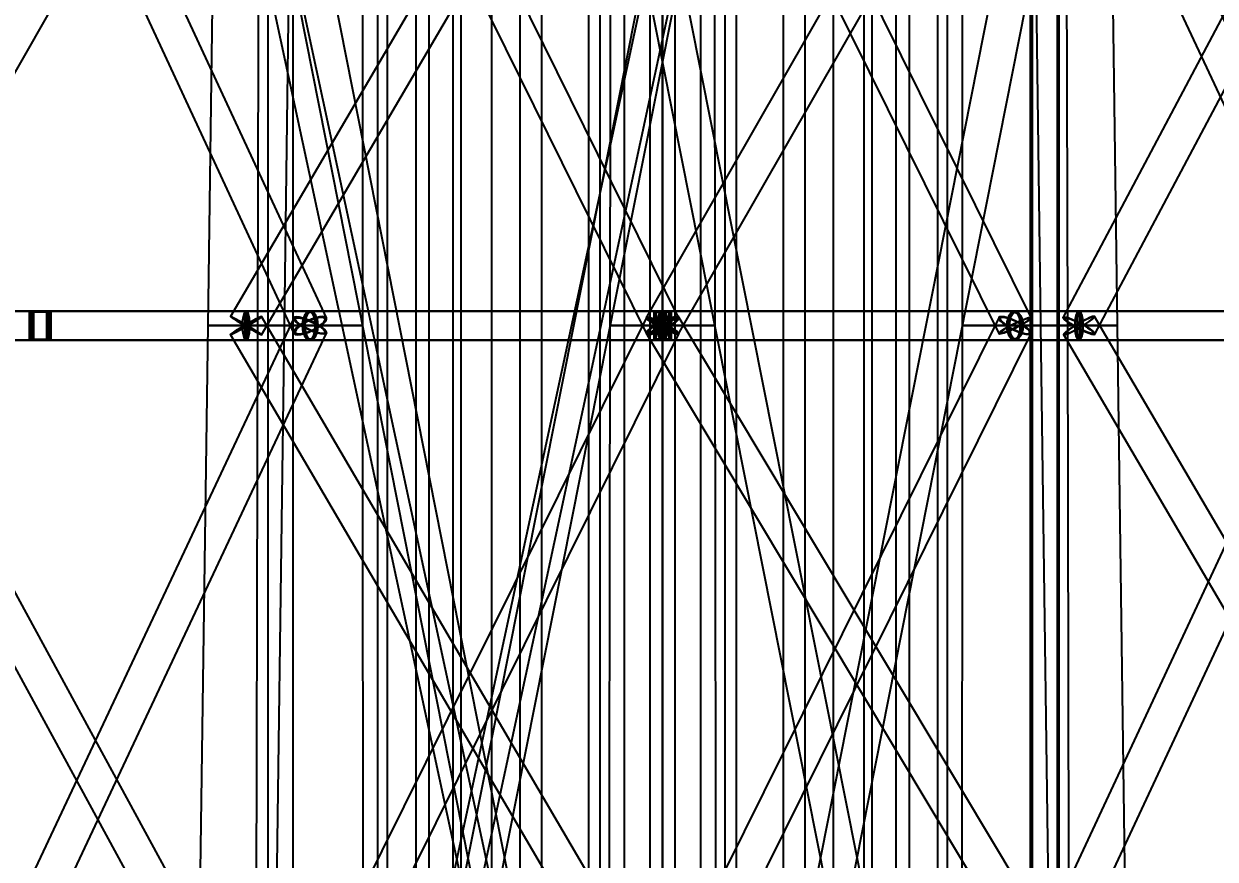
# Model space of a CAD drawing. Header units: millimetres. Extents: x -123812 to 252100, y -3000 to 639000.
# Drawn here: x -8974 to 7765, y 162499 to 174243 of the extents above; entities that cross this region are included whole.
import ezdxf

# ---------------------------------------------------------------- set-up
doc = ezdxf.new("R2010")
doc.units = ezdxf.units.MM
for name, color, linetype, lineweight in [('D-BMK-AXIS', 7, 'Continuous', 13), ('D-STR-CORE', 7, 'Continuous', 25), ('D-STR-DIM', 7, 'Continuous', 13), ('D-STR-STRC', 7, 'Continuous', 25)]:
    doc.layers.add(name, color=color, linetype=linetype, lineweight=lineweight)
doc.styles.add('OpenSansCondensed-Light', font='OpenSansCondensed-Light.ttf')
doc.styles.add('TOWER_UNICODE', font='Arial Unicode.ttf')
doc.dimstyles.new('EZDXF', dxfattribs={"dimtxt": 0.25, "dimasz": 0.175, "dimexe": 0.375, "dimexo": 0.125, "dimgap": 0.1, "dimtad": 1, "dimlfac": 100, "dimzin": 12, "dimdsep": 46, "dimtxsty": 'OpenSansCondensed-Light', "dimblk": 'ARCHTICK', "dimcen": 2.5, "dimazin": 3, "dimtfac": 0.5, "dimtmove": 2, "dimatfit": 3})

# ---------------------------------------------------------------- blocks, each defined once
blk = doc.blocks.new('_ARCHTICK')
at = {"color": 0, "linetype": 'BYBLOCK', "const_width": 0.15}
blk.add_lwpolyline([(-0.5, -0.5), (0.5, 0.5)], dxfattribs=at)

msp = doc.modelspace()

# ---------------------------------------------------------------- linework, layer by layer
at = {"layer": 'D-BMK-AXIS'}
msp.add_line((0, -3000), (0, 639000), dxfattribs=at)
at = {"layer": 'D-STR-CORE'}
for points in [[(-4000, 100000), (-4000, 375000), (-3284.1, 375000), (-3284.1, 100000)], [(-4000, 100000), (-4000, 375000), (-3284.1, 375000), (-3284.1, 100000)], [(-3863.7, 100000), (-3863.7, 375000), (-2944.5, 375000), (-2944.5, 100000)], [(-3863.7, 100000), (-3863.7, 375000), (-2944.5, 375000), (-2944.5, 100000)], [(-3464.1, 100000), (-3464.1, 375000), (-2404.2, 375000), (-2404.2, 100000)], [(-3464.1, 100000), (-3464.1, 375000), (-2404.2, 375000), (-2404.2, 100000)], [(-2828.4, 100000), (-2828.4, 375000), (-1700, 375000), (-1700, 100000)], [(-2828.4, 100000), (-2828.4, 375000), (-1700, 375000), (-1700, 100000)], [(-2000, 100000), (-2000, 375000), (-880, 375000), (-880, 100000)], [(-2000, 100000), (-2000, 375000), (-880, 375000), (-880, 100000)], [(-1035.3, 100000), (-1035.3, 375000), (0, 375000), (0, 100000)], [(-1035.3, 100000), (-1035.3, 375000), (0, 375000), (0, 100000)], [(0, 100000), (0, 375000), (1035.3, 375000), (1035.3, 100000)], [(0, 100000), (0, 375000), (1035.3, 375000), (1035.3, 100000)], [(880, 100000), (880, 375000), (2000, 375000), (2000, 100000)], [(880, 100000), (880, 375000), (2000, 375000), (2000, 100000)], [(1700, 100000), (1700, 375000), (2828.4, 375000), (2828.4, 100000)], [(1700, 100000), (1700, 375000), (2828.4, 375000), (2828.4, 100000)], [(2404.2, 100000), (2404.2, 375000), (3464.1, 375000), (3464.1, 100000)], [(2404.2, 100000), (2404.2, 375000), (3464.1, 375000), (3464.1, 100000)], [(2944.5, 100000), (2944.5, 375000), (3863.7, 375000), (3863.7, 100000)], [(2944.5, 100000), (2944.5, 375000), (3863.7, 375000), (3863.7, 100000)], [(3284.1, 100000), (3284.1, 375000), (4000, 375000), (4000, 100000)], [(3284.1, 100000), (3284.1, 375000), (4000, 375000), (4000, 100000)]]:
    msp.add_lwpolyline(points, close=True, dxfattribs=at)
at = {"layer": 'D-STR-STRC'}
for points in [[(-11205.4, 169875.7), (-5496.1, 179875.7), (-5502.7, 179888.5), (-5523.9, 179909), (-5558.3, 179935.6), (-5603.6, 179966.7), (-5656.5, 180000), (-5713.6, 180033.3), (-5771, 180064.4), (-5824.6, 180091), (-5871, 180111.5), (-5906.9, 180124.3), (-5929.8, 180128.7), (-5938.3, 180124.3), (-11647.5, 170124.3)], [(-218.6, 180128.5), (-6069.9, 170128.5), (-6066.8, 170124.1), (-6049, 170111.3), (-6017.8, 170090.9), (-5975.2, 170064.2), (-5924.1, 170033.3), (-5868.1, 170000), (-5810.9, 169966.7), (-5756.5, 169935.8), (-5708.6, 169909.1), (-5670.4, 169888.7), (-5644.5, 169875.9), (-5632.7, 169871.5), (218.6, 179871.5)], [(5498.7, 180126.8), (-218.5, 170126.8), (-219, 170122.4), (-204.5, 170109.8), (-176.1, 170089.6), (-135.7, 170063.4), (-86.1, 170032.8), (-30.6, 170000), (27, 169967.2), (82.8, 169936.6), (132.9, 169910.4), (174, 169890.2), (203.2, 169877.6), (218.5, 169873.2), (5935.7, 179873.2)], [(9858.5, 170104.1), (5168.6, 180104.1), (5158.3, 180116.1), (5132.9, 180120.2), (5094.2, 180116.1), (5044.8, 180104.1), (4988.2, 180085), (4928, 180060.1), (4868.5, 180031.1), (4813.7, 180000), (4767.4, 179968.9), (4732.6, 179939.9), (4711.8, 179915), (4706.4, 179895.9), (9396.2, 169895.9)], [(10927.1, 180119.6), (5627.3, 170119.6), (5629, 170107.3), (5645.8, 170087.6), (5676.6, 170061.9), (5719.3, 170032.1), (5771.1, 170000), (5828.3, 169967.9), (5887, 169938.1), (5943.3, 169912.4), (5993.4, 169892.7), (6033.8, 169880.4), (6061.7, 169876.1), (6075.3, 169880.4), (11375, 179880.4)], [(-9820.2, 179889.8), (-5180.3, 169889.8), (-5161.3, 169877.1), (-5128, 169872.8), (-5082.7, 169877.1), (-5028.4, 169889.8), (-4969, 169910), (-4908.3, 169936.4), (-4850.7, 169967.1), (-4799.9, 170000), (-4759.5, 170032.9), (-4732.1, 170063.6), (-4719.8, 170090), (-4723.2, 170110.2), (-9363.1, 180110.2)], [(-5166.6, 179892.8), (-229.1, 169892.8), (-220.2, 169880.5), (-196.3, 169876.3), (-159, 169880.5), (-110.9, 169892.8), (-55.2, 169912.5), (4.2, 169938.1), (63.4, 169968), (118.2, 170000), (165, 170032), (200.6, 170061.9), (222.4, 170087.5), (229.1, 170107.2), (-4708.4, 180107.2)], [(-227.8, 179887.8), (4723.9, 169887.8), (4734.3, 169883.8), (4759.5, 169887.8), (4797.8, 169899.4), (4846.6, 169917.8), (4902.6, 169941.9), (4961.9, 169969.9), (5020.5, 170000), (5074.4, 170030.1), (5120, 170058.1), (5154.1, 170082.2), (5174.4, 170100.6), (5179.6, 170112.2), (227.8, 180112.2)], [(198.7, 150042), (-5170.6, 175042), (-5177.4, 175047.1), (-5197.2, 175048.9), (-5228.8, 175047.4), (-5270, 175042.7), (-5317.9, 175035), (-5369.4, 175025), (-5420.8, 175013.3), (-5468.7, 175000.6), (-5509.9, 174988), (-5541.5, 174976.1), (-5561.3, 174965.9), (-5568.1, 174958), (-198.7, 149958)], [(-5170.6, 149958), (198.7, 174958), (192, 174965.9), (172.1, 174976.1), (140.5, 174988), (99.4, 175000.6), (51.4, 175013.3), (0, 175025), (-51.4, 175035), (-99.4, 175042.7), (-140.5, 175047.4), (-172.1, 175048.9), (-192, 175047.1), (-198.7, 175042), (-5568.1, 150042)], [(-4712.6, 149950.7), (249.2, 174950.7), (240.7, 174955.5), (215.8, 174963.5), (176.2, 174973.9), (124.6, 174986), (64.5, 174999.2), (0, 175012.4), (-64.5, 175024.7), (-124.6, 175035.4), (-176.2, 175043.6), (-215.8, 175048.9), (-240.7, 175050.8), (-249.2, 175049.3), (-5210.9, 150049.3)], [(249.3, 150048.2), (-4695.3, 175048.2), (-4703.8, 175056.4), (-4728.7, 175060.9), (-4768.4, 175061.1), (-4820, 175057.2), (-4880.1, 175049.4), (-4944.6, 175038.3), (-5009.1, 175024.5), (-5069.3, 175009), (-5120.9, 174993), (-5160.5, 174977.4), (-5185.4, 174963.4), (-5193.9, 174951.8), (-249.3, 149951.8)], [(249.2, 149951), (5193.8, 174951), (5185.3, 174957.5), (5160.4, 174966.8), (5120.8, 174978.5), (5069.2, 174991.6), (5009.1, 175005.2), (4944.6, 175018.6), (4880.1, 175030.6), (4820, 175040.6), (4768.4, 175047.8), (4728.8, 175051.7), (4703.9, 175052.2), (4695.4, 175049), (-249.2, 150049)], [(5210.9, 150049.4), (249.1, 175049.4), (240.7, 175049.6), (215.8, 175046.4), (176.2, 175040), (124.6, 175030.9), (64.5, 175019.7), (0, 175007.1), (-64.5, 174994.1), (-124.6, 174981.5), (-176.2, 174970.1), (-215.8, 174960.8), (-240.7, 174954.1), (-249.1, 174950.6), (4712.6, 149950.6)], [(5572.6, 150000), (5572.6, 175000), (5565.6, 175012.7), (5545.3, 175024.5), (5513, 175034.6), (5471, 175042.4), (5421.9, 175047.2), (5369.4, 175048.9), (5316.8, 175047.2), (5267.8, 175042.4), (5225.7, 175034.6), (5193.4, 175024.5), (5173.1, 175012.7), (5166.2, 175000), (5166.2, 150000)], [(-11649.5, 169878.5), (-6210.8, 159878.5), (-6198.3, 159874.2), (-6171.4, 159878.5), (-6132, 159891.1), (-6082.8, 159911.1), (-6027.1, 159937.1), (-5968.8, 159967.4), (-5911.7, 160000), (-5859.8, 160032.6), (-5816.6, 160062.9), (-5785.1, 160088.9), (-5767.4, 160108.9), (-5764.7, 160121.5), (-11203.4, 170121.5)], [(-11426.4, 169796.8), (-5851.3, 169796.8), (-5837.1, 169803.7), (-5823.8, 169824), (-5812.5, 169856.3), (-5803.8, 169898.4), (-5798.3, 169947.4), (-5796.4, 170000), (-5798.3, 170052.6), (-5803.8, 170101.6), (-5812.5, 170143.7), (-5823.8, 170176), (-5837.1, 170196.3), (-5851.3, 170203.2), (-11426.4, 170203.2)], [(-9420.9, 159894.6), (-4720.9, 169894.6), (-4724.6, 169913.9), (-4743.8, 169939.1), (-4777.1, 169968.5), (-4822.3, 170000), (-4876.4, 170031.5), (-4935.6, 170060.9), (-4995.9, 170086.1), (-5053.1, 170105.4), (-5103.5, 170117.6), (-5143.6, 170121.8), (-5170.5, 170117.6), (-5182.6, 170105.4), (-9882.5, 160105.4)], [(-9627.4, 169796.8), (-4951.8, 169796.8), (-4922.5, 169803.7), (-4895.3, 169824), (-4872, 169856.3), (-4854, 169898.4), (-4842.8, 169947.4), (-4838.9, 170000), (-4842.8, 170052.6), (-4854, 170101.6), (-4872, 170143.7), (-4895.3, 170176), (-4922.5, 170196.3), (-4951.8, 170203.2), (-9627.4, 170203.2)], [(217.5, 160128.9), (-5633.8, 170128.9), (-5648.6, 170124.5), (-5677.2, 170111.6), (-5717.7, 170091.1), (-5767.3, 170064.4), (-5822.6, 170033.4), (-5879.8, 170000), (-5935.1, 169966.6), (-5984.8, 169935.6), (-6025.3, 169908.9), (-6053.9, 169888.4), (-6068.8, 169875.5), (-6068.8, 169871.1), (-217.5, 159871.1)], [(-4732.5, 159886.7), (227.3, 169886.7), (224.4, 169898.4), (206.2, 169917.1), (174, 169941.4), (129.9, 169969.7), (77, 170000), (18.8, 170030.3), (-40.7, 170058.6), (-97.4, 170082.9), (-147.5, 170101.6), (-187.5, 170113.3), (-214.7, 170117.3), (-227.3, 170113.3), (-5187.2, 160113.3)], [(228.9, 159891.1), (5180.7, 169891.1), (5176.2, 169911.1), (5156.4, 169937.2), (5122.6, 169967.5), (5077.2, 170000), (5023.3, 170032.5), (4964.4, 170062.8), (4904.8, 170088.9), (4848.3, 170108.9), (4798.8, 170121.4), (4759.8, 170125.7), (4733.9, 170121.4), (4722.8, 170108.9), (-228.9, 160108.9)], [(6205.1, 160130.7), (217.3, 170130.7), (205.7, 170126.2), (180, 170113.2), (142, 170092.4), (94.4, 170065.3), (40.3, 170033.8), (-16.5, 170000), (-72.2, 169966.2), (-122.9, 169934.7), (-165.3, 169907.6), (-196.5, 169886.8), (-214.2, 169873.8), (-217.3, 169869.3), (5770.4, 159869.3)], [(5187.2, 159888), (9854.7, 169888), (9859.7, 169908.5), (9848.8, 169935.3), (9822.8, 169966.5), (9783.5, 170000), (9733.5, 170033.5), (9676.3, 170064.7), (9615.8, 170091.5), (9556.1, 170112), (9501.2, 170124.9), (9454.9, 170129.3), (9420.4, 170124.9), (9400, 170112), (4732.5, 160112)], [(9627.4, 170203.2), (4951.8, 170203.2), (4922.5, 170196.3), (4895.3, 170176), (4872, 170143.7), (4854, 170101.6), (4842.8, 170052.6), (4838.9, 170000), (4842.8, 169947.4), (4854, 169898.4), (4872, 169856.3), (4895.3, 169824), (4922.5, 169803.7), (4951.8, 169796.8), (9627.4, 169796.8)], [(11927.3, 160126.5), (6071, 170126.5), (6063.2, 170130.9), (6041, 170126.5), (6005.8, 170113.4), (5960.1, 170092.6), (5907, 170065.5), (5850.1, 170033.9), (5793.3, 170000), (5740.4, 169966.1), (5695.1, 169934.5), (5660.4, 169907.4), (5638.8, 169886.6), (5631.6, 169873.5), (11487.9, 159873.5)], [(11426.4, 170203.2), (5851.3, 170203.2), (5837.1, 170196.3), (5823.8, 170176), (5812.5, 170143.7), (5803.8, 170101.6), (5798.3, 170052.6), (5796.4, 170000), (5798.3, 169947.4), (5803.8, 169898.4), (5812.5, 169856.3), (5823.8, 169824), (5837.1, 169803.7), (5851.3, 169796.8), (11426.4, 169796.8)]]:
    msp.add_lwpolyline(points, dxfattribs=at)
for points in [[(-6390, 170000), (-5312.6, 170000), (-5179.4, 180000), (-6255, 180000)], [(-5693.3, 170000), (-4210.2, 170000), (-4209.2, 180000), (-5665.8, 180000)], [(-741.5, 170000), (741.5, 170000), (728.3, 180000), (-728.3, 180000)], [(-741.5, 170000), (741.5, 170000), (728.3, 180000), (-728.3, 180000)], [(-538.7, 170000), (538.7, 170000), (537.8, 180000), (-537.8, 180000)], [(4209.2, 180000), (4210.2, 170000), (5693.3, 170000), (5665.8, 180000)], [(5179.4, 180000), (5312.6, 170000), (6390, 170000), (6255, 180000)], [(-5547.2, 150000), (-5191.6, 150000), (-5191.6, 175000), (-5547.2, 175000)], [(-5547.2, 150000), (-5191.6, 150000), (-5191.6, 175000), (-5547.2, 175000)], [(-177.8, 150000), (177.8, 150000), (177.8, 175000), (-177.8, 175000)], [(-177.8, 150000), (177.8, 150000), (177.8, 175000), (-177.8, 175000)], [(5191.6, 150000), (5547.2, 150000), (5547.2, 175000), (5191.6, 175000)], [(5191.6, 150000), (5547.2, 150000), (5547.2, 175000), (5191.6, 175000)], [(-15638.1, 169800), (-8591.5, 169800), (-8591.5, 170200), (-15638.1, 170200)], [(-10413.4, 169800), (34, 169800), (34, 170200), (-10413.4, 170200)], [(-8591.5, 170200), (-8898.9, 170200), (-8898.9, 169800), (-8591.5, 169800)], [(-8600.7, 170188), (-8889.7, 170188), (-8889.7, 169812), (-8600.7, 169812)], [(-8869.4, 169800), (124.2, 169800), (124.2, 170200), (-8869.4, 170200)], [(-8620.9, 170200), (-8869.4, 170200), (-8869.4, 169800), (-8620.9, 169800)], [(-8628.4, 170188), (-8862, 170188), (-8862, 169812), (-8628.4, 169812)], [(-8844.5, 169800), (99.3, 169800), (99.3, 170200), (-8844.5, 170200)], [(-8645.9, 170200), (-8844.5, 170200), (-8844.5, 169800), (-8645.9, 169800)], [(-8651.9, 170188), (-8838.5, 170188), (-8838.5, 169812), (-8651.9, 169812)], [(-5868.1, 170000), (-5810.9, 169966.7), (-5756.5, 169935.8), (-5708.6, 169909.1), (-5670.4, 169888.7), (-5644.5, 169875.9), (-5632.7, 169871.5), (-5635.8, 169875.9), (-5653.6, 169888.7), (-5684.8, 169909.1), (-5727.4, 169935.8), (-5778.5, 169966.7), (-5834.5, 170000), (-5891.6, 170033.3), (-5946.1, 170064.2), (-5994, 170090.9), (-6032.2, 170111.3), (-6058.1, 170124.1), (-6069.9, 170128.5), (-6066.8, 170124.1), (-6049, 170111.3), (-6017.8, 170090.9), (-5975.2, 170064.2), (-5924.1, 170033.3)], [(-5822.7, 170000), (-5880, 169966.6), (-5935.3, 169935.6), (-5984.9, 169908.9), (-6025.4, 169888.4), (-6054, 169875.5), (-6068.8, 169871.1), (-6068.8, 169875.5), (-6053.9, 169888.4), (-6025.3, 169908.9), (-5984.8, 169935.6), (-5935.1, 169966.6), (-5879.8, 170000), (-5822.6, 170033.4), (-5767.3, 170064.4), (-5717.7, 170091.1), (-5677.2, 170111.6), (-5648.6, 170124.5), (-5633.8, 170128.9), (-5633.8, 170124.5), (-5648.7, 170111.6), (-5677.3, 170091.1), (-5717.8, 170064.4), (-5767.4, 170033.4)], [(-5866.4, 170000), (-5814.9, 169970), (-5765.9, 169942.1), (-5722.6, 169918.1), (-5688.2, 169899.7), (-5664.8, 169888.1), (-5654.2, 169884.2), (-5657, 169888.1), (-5673, 169899.7), (-5701.2, 169918.1), (-5739.6, 169942.1), (-5785.6, 169970), (-5836.1, 170000), (-5887.7, 170030), (-5936.7, 170057.9), (-5980, 170081.9), (-6014.4, 170100.3), (-6037.8, 170111.9), (-6048.4, 170115.8), (-6045.6, 170111.9), (-6029.6, 170100.3), (-6001.4, 170081.9), (-5963, 170057.9), (-5916.9, 170030)], [(-5825.6, 170000), (-5877.2, 169969.9), (-5927, 169941.9), (-5971.7, 169917.8), (-6008.2, 169899.4), (-6034, 169887.8), (-6047.4, 169883.8), (-6047.3, 169887.8), (-6034, 169899.4), (-6008.1, 169917.8), (-5971.6, 169941.9), (-5926.9, 169969.9), (-5877, 170000), (-5825.4, 170030.1), (-5775.5, 170058.1), (-5730.8, 170082.2), (-5694.3, 170100.6), (-5668.6, 170112.2), (-5655.2, 170116.2), (-5655.2, 170112.2), (-5668.6, 170100.6), (-5694.4, 170082.2), (-5731, 170058.1), (-5775.7, 170030.1)], [(-5906.2, 170000), (-5904.3, 169947.4), (-5898.8, 169898.4), (-5890.1, 169856.3), (-5878.7, 169824), (-5865.5, 169803.7), (-5851.3, 169796.8), (-5837.1, 169803.7), (-5823.8, 169824), (-5812.5, 169856.3), (-5803.8, 169898.4), (-5798.3, 169947.4), (-5796.4, 170000), (-5798.3, 170052.6), (-5803.8, 170101.6), (-5812.5, 170143.7), (-5823.8, 170176), (-5837.1, 170196.3), (-5851.3, 170203.2), (-5865.5, 170196.3), (-5878.7, 170176), (-5890.1, 170143.7), (-5898.8, 170101.6), (-5904.3, 170052.6)], [(-5901.9, 170000), (-5900.1, 169951.5), (-5895.1, 169906.4), (-5887, 169867.6), (-5876.6, 169837.9), (-5864.4, 169819.2), (-5851.3, 169812.8), (-5838.2, 169819.2), (-5826, 169837.9), (-5815.5, 169867.6), (-5807.5, 169906.4), (-5802.4, 169951.5), (-5800.7, 170000), (-5802.4, 170048.5), (-5807.5, 170093.6), (-5815.5, 170132.4), (-5826, 170162.1), (-5838.2, 170180.8), (-5851.3, 170187.2), (-5864.4, 170180.8), (-5876.6, 170162.1), (-5887, 170132.4), (-5895.1, 170093.6), (-5900.1, 170048.5)], [(-5869.7, 170000), (-5869.1, 169947.4), (-5867.3, 169898.4), (-5864.3, 169856.3), (-5860.5, 169824), (-5856.1, 169803.7), (-5851.3, 169796.8), (0, 169796.8), (4.8, 169803.7), (9.2, 169824), (13, 169856.3), (16, 169898.4), (17.8, 169947.4), (18.4, 170000), (17.8, 170052.6), (16, 170101.6), (13, 170143.7), (9.2, 170176), (4.8, 170196.3), (0, 170203.2), (-5851.3, 170203.2), (-5856.1, 170196.3), (-5860.5, 170176), (-5864.3, 170143.7), (-5867.3, 170101.6), (-5869.1, 170052.6)], [(-5869.7, 170000), (-5869.1, 169947.4), (-5867.3, 169898.4), (-5864.3, 169856.3), (-5860.5, 169824), (-5856.1, 169803.7), (-5851.3, 169796.8), (-5846.5, 169803.7), (-5842.1, 169824), (-5838.2, 169856.3), (-5835.3, 169898.4), (-5833.5, 169947.4), (-5832.8, 170000), (-5833.5, 170052.6), (-5835.3, 170101.6), (-5838.2, 170143.7), (-5842.1, 170176), (-5846.5, 170196.3), (-5851.3, 170203.2), (-5856.1, 170196.3), (-5860.5, 170176), (-5864.3, 170143.7), (-5867.3, 170101.6), (-5869.1, 170052.6)], [(-5868.3, 170000), (-5867.7, 169951.5), (-5866, 169906.4), (-5863.3, 169867.6), (-5859.8, 169837.9), (-5855.7, 169819.2), (-5851.3, 169812.8), (-5846.9, 169819.2), (-5842.8, 169837.9), (-5839.3, 169867.6), (-5836.6, 169906.4), (-5834.9, 169951.5), (-5834.3, 170000), (-5834.9, 170048.5), (-5836.6, 170093.6), (-5839.3, 170132.4), (-5842.8, 170162.1), (-5846.9, 170180.8), (-5851.3, 170187.2), (-5855.7, 170180.8), (-5859.8, 170162.1), (-5863.3, 170132.4), (-5866, 170093.6), (-5867.7, 170048.5)], [(-5103.6, 170000), (-5144, 169967.1), (-5171.4, 169936.4), (-5183.7, 169910), (-5180.3, 169889.8), (-5161.3, 169877.1), (-5128, 169872.8), (-5082.7, 169877.1), (-5028.4, 169889.8), (-4969, 169910), (-4908.3, 169936.4), (-4850.7, 169967.1), (-4799.9, 170000), (-4759.5, 170032.9), (-4732.1, 170063.6), (-4719.8, 170090), (-4723.2, 170110.2), (-4742.2, 170122.9), (-4775.5, 170127.2), (-4820.8, 170122.9), (-4875.1, 170110.2), (-4934.5, 170090), (-4995.2, 170063.6), (-5052.8, 170032.9)], [(-4822.3, 170000), (-4777.1, 169968.5), (-4743.8, 169939.1), (-4724.6, 169913.9), (-4720.9, 169894.6), (-4733, 169882.4), (-4759.9, 169878.2), (-4800, 169882.4), (-4850.4, 169894.6), (-4907.6, 169913.9), (-4967.9, 169939.1), (-5027.1, 169968.5), (-5081.2, 170000), (-5126.4, 170031.5), (-5159.7, 170060.9), (-5178.9, 170086.1), (-5182.6, 170105.4), (-5170.5, 170117.6), (-5143.6, 170121.8), (-5103.5, 170117.6), (-5053.1, 170105.4), (-4995.9, 170086.1), (-4935.6, 170060.9), (-4876.4, 170031.5)], [(-5088.7, 170000), (-5125.1, 169970.3), (-5149.8, 169942.6), (-5160.9, 169918.9), (-5157.8, 169900.6), (-5140.6, 169889.2), (-5110.6, 169885.3), (-5069.8, 169889.2), (-5020.9, 169900.6), (-4967.3, 169918.9), (-4912.6, 169942.6), (-4860.6, 169970.3), (-4814.8, 170000), (-4778.4, 170029.7), (-4753.7, 170057.4), (-4742.6, 170081.1), (-4745.7, 170099.4), (-4762.9, 170110.8), (-4792.9, 170114.7), (-4833.7, 170110.8), (-4882.6, 170099.4), (-4936.2, 170081.1), (-4990.9, 170057.4), (-5042.9, 170029.7)], [(-4835.1, 170000), (-4794.3, 169971.6), (-4764.2, 169945.1), (-4747, 169922.4), (-4743.7, 169904.9), (-4754.5, 169894), (-4778.8, 169890.2), (-4814.9, 169894), (-4860.3, 169904.9), (-4912, 169922.4), (-4966.3, 169945.1), (-5019.7, 169971.6), (-5068.4, 170000), (-5109.2, 170028.4), (-5139.3, 170054.9), (-5156.5, 170077.6), (-5159.9, 170095.1), (-5149, 170106), (-5124.7, 170109.8), (-5088.6, 170106), (-5043.2, 170095.1), (-4991.5, 170077.6), (-4937.2, 170054.9), (-4883.8, 170028.4)], [(-5064.6, 170000), (-5060.7, 169947.4), (-5049.5, 169898.4), (-5031.5, 169856.3), (-5008.2, 169824), (-4981, 169803.7), (-4951.8, 169796.8), (-4922.5, 169803.7), (-4895.3, 169824), (-4872, 169856.3), (-4854, 169898.4), (-4842.8, 169947.4), (-4838.9, 170000), (-4842.8, 170052.6), (-4854, 170101.6), (-4872, 170143.7), (-4895.3, 170176), (-4922.5, 170196.3), (-4951.8, 170203.2), (-4981, 170196.3), (-5008.2, 170176), (-5031.5, 170143.7), (-5049.5, 170101.6), (-5060.7, 170052.6)], [(-5055.7, 170000), (-5052.2, 169951.5), (-5041.8, 169906.4), (-5025.3, 169867.6), (-5003.7, 169837.9), (-4978.7, 169819.2), (-4951.8, 169812.8), (-4924.8, 169819.2), (-4899.8, 169837.9), (-4878.2, 169867.6), (-4861.7, 169906.4), (-4851.3, 169951.5), (-4847.8, 170000), (-4851.3, 170048.5), (-4861.7, 170093.6), (-4878.2, 170132.4), (-4899.8, 170162.1), (-4924.8, 170180.8), (-4951.8, 170187.2), (-4978.7, 170180.8), (-5003.7, 170162.1), (-5025.3, 170132.4), (-5041.8, 170093.6), (-5052.2, 170048.5)], [(-5030.8, 170000), (-5028.1, 169947.4), (-5020.2, 169898.4), (-5007.7, 169856.3), (-4991.3, 169824), (-4972.2, 169803.7), (-4951.8, 169796.8), (0, 169796.8), (20.5, 169803.7), (39.5, 169824), (55.9, 169856.3), (68.5, 169898.4), (76.4, 169947.4), (79.1, 170000), (76.4, 170052.6), (68.5, 170101.6), (55.9, 170143.7), (39.5, 170176), (20.5, 170196.3), (0, 170203.2), (-4951.8, 170203.2), (-4972.2, 170196.3), (-4991.3, 170176), (-5007.7, 170143.7), (-5020.2, 170101.6), (-5028.1, 170052.6)], [(-5030.8, 170000), (-5028.1, 169947.4), (-5020.2, 169898.4), (-5007.7, 169856.3), (-4991.3, 169824), (-4972.2, 169803.7), (-4951.8, 169796.8), (-4931.3, 169803.7), (-4912.2, 169824), (-4895.8, 169856.3), (-4883.3, 169898.4), (-4875.4, 169947.4), (-4872.7, 170000), (-4875.4, 170052.6), (-4883.3, 170101.6), (-4895.8, 170143.7), (-4912.2, 170176), (-4931.3, 170196.3), (-4951.8, 170203.2), (-4972.2, 170196.3), (-4991.3, 170176), (-5007.7, 170143.7), (-5020.2, 170101.6), (-5028.1, 170052.6)], [(-5024.6, 170000), (-5022.1, 169951.5), (-5014.8, 169906.4), (-5003.3, 169867.6), (-4988.2, 169837.9), (-4970.6, 169819.2), (-4951.8, 169812.8), (-4932.9, 169819.2), (-4915.3, 169837.9), (-4900.2, 169867.6), (-4888.7, 169906.4), (-4881.4, 169951.5), (-4878.9, 170000), (-4881.4, 170048.5), (-4888.7, 170093.6), (-4900.2, 170132.4), (-4915.3, 170162.1), (-4932.9, 170180.8), (-4951.8, 170187.2), (-4970.6, 170180.8), (-4988.2, 170162.1), (-5003.3, 170132.4), (-5014.8, 170093.6), (-5022.1, 170048.5)], [(-118.2, 170000), (-165, 169968), (-200.6, 169938.1), (-222.4, 169912.5), (-229.1, 169892.8), (-220.2, 169880.5), (-196.3, 169876.3), (-159, 169880.5), (-110.9, 169892.8), (-55.2, 169912.5), (4.2, 169938.1), (63.4, 169968), (118.2, 170000), (165, 170032), (200.6, 170061.9), (222.4, 170087.5), (229.1, 170107.2), (220.2, 170119.5), (196.3, 170123.7), (159, 170119.5), (110.9, 170107.2), (55.2, 170087.5), (-4.2, 170061.9), (-63.4, 170032)], [(77, 170000), (129.9, 169969.7), (174, 169941.4), (206.2, 169917.1), (224.4, 169898.4), (227.3, 169886.7), (214.7, 169882.7), (187.5, 169886.7), (147.5, 169898.4), (97.4, 169917.1), (40.7, 169941.4), (-18.8, 169969.7), (-77, 170000), (-129.9, 170030.3), (-174, 170058.6), (-206.2, 170082.9), (-224.4, 170101.6), (-227.3, 170113.3), (-214.7, 170117.3), (-187.5, 170113.3), (-147.5, 170101.6), (-97.4, 170082.9), (-40.7, 170058.6), (18.8, 170030.3)], [(30.6, 170000), (86.1, 169967.2), (135.7, 169936.6), (176.1, 169910.4), (204.5, 169890.2), (219, 169877.6), (218.5, 169873.2), (203.2, 169877.6), (174, 169890.2), (132.9, 169910.4), (82.8, 169936.6), (27, 169967.2), (-30.6, 170000), (-86.1, 170032.8), (-135.7, 170063.4), (-176.1, 170089.6), (-204.5, 170109.8), (-219, 170122.4), (-218.5, 170126.8), (-203.2, 170122.4), (-174, 170109.8), (-132.9, 170089.6), (-82.8, 170063.4), (-27, 170032.8)], [(-16.5, 170000), (-72.2, 169966.2), (-122.9, 169934.7), (-165.3, 169907.6), (-196.5, 169886.8), (-214.2, 169873.8), (-217.3, 169869.3), (-205.7, 169873.8), (-180, 169886.8), (-142, 169907.6), (-94.4, 169934.7), (-40.3, 169966.2), (16.5, 170000), (72.2, 170033.8), (122.9, 170065.3), (165.3, 170092.4), (196.5, 170113.2), (214.2, 170126.2), (217.3, 170130.7), (205.7, 170126.2), (180, 170113.2), (142, 170092.4), (94.4, 170065.3), (40.3, 170033.8)], [(-106.6, 170000), (-148.8, 169971.1), (-180.8, 169944.2), (-200.5, 169921.1), (-206.6, 169903.4), (-198.6, 169892.2), (-177, 169888.4), (-143.4, 169892.2), (-100, 169903.4), (-49.8, 169921.1), (3.8, 169944.2), (57.2, 169971.1), (106.6, 170000), (148.8, 170028.9), (180.8, 170055.8), (200.5, 170078.9), (206.6, 170096.6), (198.6, 170107.8), (177, 170111.6), (143.4, 170107.8), (100, 170096.6), (49.8, 170078.9), (-3.8, 170055.8), (-57.2, 170028.9)], [(69.4, 170000), (117.1, 169972.6), (156.9, 169947.1), (185.9, 169925.2), (202.3, 169908.4), (204.9, 169897.9), (193.6, 169894.3), (169, 169897.9), (133, 169908.4), (87.8, 169925.2), (36.7, 169947.1), (-16.9, 169972.6), (-69.4, 170000), (-117.1, 170027.4), (-156.9, 170052.9), (-185.9, 170074.8), (-202.3, 170091.6), (-204.9, 170102.1), (-193.6, 170105.7), (-169, 170102.1), (-133, 170091.6), (-87.8, 170074.8), (-36.7, 170052.9), (16.9, 170027.4)], [(27.6, 170000), (77.6, 169970.4), (122.4, 169942.9), (158.8, 169919.2), (184.4, 169901), (197.4, 169889.6), (197, 169885.7), (183.2, 169889.6), (156.8, 169901), (119.8, 169919.2), (74.6, 169942.9), (24.4, 169970.4), (-27.6, 170000), (-77.6, 170029.6), (-122.4, 170057.1), (-158.8, 170080.8), (-184.4, 170099), (-197.4, 170110.4), (-197, 170114.3), (-183.2, 170110.4), (-156.8, 170099), (-119.8, 170080.8), (-74.6, 170057.1), (-24.4, 170029.6)], [(-14.9, 170000), (-65.1, 169969.5), (-110.8, 169941.1), (-149.1, 169916.7), (-177.1, 169898), (-193.1, 169886.2), (-195.9, 169882.2), (-185.4, 169886.2), (-162.3, 169898), (-128, 169916.7), (-85.1, 169941.1), (-36.4, 169969.5), (14.9, 170000), (65.1, 170030.5), (110.8, 170058.9), (149.1, 170083.3), (177.1, 170102), (193.1, 170113.8), (195.9, 170117.8), (185.4, 170113.8), (162.3, 170102), (128, 170083.3), (85.1, 170058.9), (36.4, 170030.5)], [(124.2, 170200), (-124.2, 170200), (-124.2, 169800), (124.2, 169800)], [(116.8, 170188), (-116.8, 170188), (-116.8, 169812), (116.8, 169812)], [(99.3, 170200), (-99.3, 170200), (-99.3, 169800), (99.3, 169800)], [(-99.3, 169800), (8844.5, 169800), (8844.5, 170200), (-99.3, 170200)], [(-99.3, 170200), (99.3, 170200), (99.3, 169800), (-99.3, 169800)], [(93.3, 170188), (-93.3, 170188), (-93.3, 169812), (93.3, 169812)], [(-93.3, 170188), (93.3, 170188), (93.3, 169812), (-93.3, 169812)], [(-79.1, 170000), (-76.4, 169947.4), (-68.5, 169898.4), (-55.9, 169856.3), (-39.5, 169824), (-20.5, 169803.7), (0, 169796.8), (20.5, 169803.7), (39.5, 169824), (55.9, 169856.3), (68.5, 169898.4), (76.4, 169947.4), (79.1, 170000), (76.4, 170052.6), (68.5, 170101.6), (55.9, 170143.7), (39.5, 170176), (20.5, 170196.3), (0, 170203.2), (-20.5, 170196.3), (-39.5, 170176), (-55.9, 170143.7), (-68.5, 170101.6), (-76.4, 170052.6)], [(-79.1, 170000), (-76.4, 169947.4), (-68.5, 169898.4), (-55.9, 169856.3), (-39.5, 169824), (-20.5, 169803.7), (0, 169796.8), (4951.8, 169796.8), (4972.2, 169803.7), (4991.3, 169824), (5007.7, 169856.3), (5020.2, 169898.4), (5028.1, 169947.4), (5030.8, 170000), (5028.1, 170052.6), (5020.2, 170101.6), (5007.7, 170143.7), (4991.3, 170176), (4972.2, 170196.3), (4951.8, 170203.2), (0, 170203.2), (-20.5, 170196.3), (-39.5, 170176), (-55.9, 170143.7), (-68.5, 170101.6), (-76.4, 170052.6)], [(79.1, 170000), (76.4, 169947.4), (68.5, 169898.4), (55.9, 169856.3), (39.5, 169824), (20.5, 169803.7), (0, 169796.8), (-20.5, 169803.7), (-39.5, 169824), (-55.9, 169856.3), (-68.5, 169898.4), (-76.4, 169947.4), (-79.1, 170000), (-76.4, 170052.6), (-68.5, 170101.6), (-55.9, 170143.7), (-39.5, 170176), (-20.5, 170196.3), (0, 170203.2), (20.5, 170196.3), (39.5, 170176), (55.9, 170143.7), (68.5, 170101.6), (76.4, 170052.6)], [(-72.8, 170000), (-70.4, 169951.5), (-63.1, 169906.4), (-51.5, 169867.6), (-36.4, 169837.9), (-18.9, 169819.2), (0, 169812.8), (18.9, 169819.2), (36.4, 169837.9), (51.5, 169867.6), (63.1, 169906.4), (70.4, 169951.5), (72.8, 170000), (70.4, 170048.5), (63.1, 170093.6), (51.5, 170132.4), (36.4, 170162.1), (18.9, 170180.8), (0, 170187.2), (-18.9, 170180.8), (-36.4, 170162.1), (-51.5, 170132.4), (-63.1, 170093.6), (-70.4, 170048.5)], [(72.8, 170000), (70.4, 169951.5), (63.1, 169906.4), (51.5, 169867.6), (36.4, 169837.9), (18.9, 169819.2), (0, 169812.8), (-18.9, 169819.2), (-36.4, 169837.9), (-51.5, 169867.6), (-63.1, 169906.4), (-70.4, 169951.5), (-72.8, 170000), (-70.4, 170048.5), (-63.1, 170093.6), (-51.5, 170132.4), (-36.4, 170162.1), (-18.9, 170180.8), (0, 170187.2), (18.9, 170180.8), (36.4, 170162.1), (51.5, 170132.4), (63.1, 170093.6), (70.4, 170048.5)], [(34, 170200), (-34, 170200), (-34, 169800), (34, 169800)], [(-34, 169800), (10413.4, 169800), (10413.4, 170200), (-34, 170200)], [(-34, 170200), (34, 170200), (34, 169800), (-34, 169800)], [(31.9, 170188), (-31.9, 170188), (-31.9, 169812), (31.9, 169812)], [(-31.9, 170188), (31.9, 170188), (31.9, 169812), (-31.9, 169812)], [(-18.4, 170000), (-17.8, 169947.4), (-16, 169898.4), (-13, 169856.3), (-9.2, 169824), (-4.8, 169803.7), (0, 169796.8), (4.8, 169803.7), (9.2, 169824), (13, 169856.3), (16, 169898.4), (17.8, 169947.4), (18.4, 170000), (17.8, 170052.6), (16, 170101.6), (13, 170143.7), (9.2, 170176), (4.8, 170196.3), (0, 170203.2), (-4.8, 170196.3), (-9.2, 170176), (-13, 170143.7), (-16, 170101.6), (-17.8, 170052.6)], [(-18.4, 170000), (-17.8, 169947.4), (-16, 169898.4), (-13, 169856.3), (-9.2, 169824), (-4.8, 169803.7), (0, 169796.8), (5851.3, 169796.8), (5856.1, 169803.7), (5860.5, 169824), (5864.3, 169856.3), (5867.3, 169898.4), (5869.1, 169947.4), (5869.7, 170000), (5869.1, 170052.6), (5867.3, 170101.6), (5864.3, 170143.7), (5860.5, 170176), (5856.1, 170196.3), (5851.3, 170203.2), (0, 170203.2), (-4.8, 170196.3), (-9.2, 170176), (-13, 170143.7), (-16, 170101.6), (-17.8, 170052.6)], [(18.4, 170000), (17.8, 169947.4), (16, 169898.4), (13, 169856.3), (9.2, 169824), (4.8, 169803.7), (0, 169796.8), (-4.8, 169803.7), (-9.2, 169824), (-13, 169856.3), (-16, 169898.4), (-17.8, 169947.4), (-18.4, 170000), (-17.8, 170052.6), (-16, 170101.6), (-13, 170143.7), (-9.2, 170176), (-4.8, 170196.3), (0, 170203.2), (4.8, 170196.3), (9.2, 170176), (13, 170143.7), (16, 170101.6), (17.8, 170052.6)], [(-17, 170000), (-16.4, 169951.5), (-14.7, 169906.4), (-12, 169867.6), (-8.5, 169837.9), (-4.4, 169819.2), (0, 169812.8), (4.4, 169819.2), (8.5, 169837.9), (12, 169867.6), (14.7, 169906.4), (16.4, 169951.5), (17, 170000), (16.4, 170048.5), (14.7, 170093.6), (12, 170132.4), (8.5, 170162.1), (4.4, 170180.8), (0, 170187.2), (-4.4, 170180.8), (-8.5, 170162.1), (-12, 170132.4), (-14.7, 170093.6), (-16.4, 170048.5)], [(17, 170000), (16.4, 169951.5), (14.7, 169906.4), (12, 169867.6), (8.5, 169837.9), (4.4, 169819.2), (0, 169812.8), (-4.4, 169819.2), (-8.5, 169837.9), (-12, 169867.6), (-14.7, 169906.4), (-16.4, 169951.5), (-17, 170000), (-16.4, 170048.5), (-14.7, 170093.6), (-12, 170132.4), (-8.5, 170162.1), (-4.4, 170180.8), (0, 170187.2), (4.4, 170180.8), (8.5, 170162.1), (12, 170132.4), (14.7, 170093.6), (16.4, 170048.5)], [(4826.3, 170000), (4880.2, 169967.5), (4939.1, 169937.2), (4998.7, 169911.1), (5055.2, 169891.1), (5104.7, 169878.6), (5143.7, 169874.3), (5169.6, 169878.6), (5180.7, 169891.1), (5176.2, 169911.1), (5156.4, 169937.2), (5122.6, 169967.5), (5077.2, 170000), (5023.3, 170032.5), (4964.4, 170062.8), (4904.8, 170088.9), (4848.3, 170108.9), (4798.8, 170121.4), (4759.8, 170125.7), (4733.9, 170121.4), (4722.8, 170108.9), (4727.3, 170088.9), (4747.1, 170062.8), (4780.9, 170032.5)], [(5020.5, 170000), (4961.9, 169969.9), (4902.6, 169941.9), (4846.6, 169917.8), (4797.8, 169899.4), (4759.5, 169887.8), (4734.3, 169883.8), (4723.9, 169887.8), (4729.1, 169899.4), (4749.4, 169917.8), (4783.5, 169941.9), (4829.1, 169969.9), (4883, 170000), (4941.6, 170030.1), (5000.9, 170058.1), (5056.9, 170082.2), (5105.7, 170100.6), (5144, 170112.2), (5169.2, 170116.2), (5179.6, 170112.2), (5174.4, 170100.6), (5154.1, 170082.2), (5120, 170058.1), (5074.4, 170030.1)], [(4838.6, 170000), (4887.3, 169970.7), (4940.3, 169943.3), (4994.1, 169919.9), (5045, 169901.9), (5089.6, 169890.5), (5124.8, 169886.7), (5148.2, 169890.5), (5158.2, 169901.9), (5154.1, 169919.9), (5136.2, 169943.3), (5105.8, 169970.7), (5064.9, 170000), (5016.2, 170029.3), (4963.2, 170056.7), (4909.4, 170080.1), (4858.5, 170098.1), (4813.9, 170109.5), (4778.7, 170113.3), (4755.3, 170109.5), (4745.4, 170098.1), (4749.4, 170080.1), (4767.3, 170056.7), (4797.7, 170029.3)], [(5013.7, 170000), (4960.9, 169972.9), (4907.4, 169947.6), (4857, 169925.9), (4813, 169909.3), (4778.4, 169898.8), (4755.7, 169895.3), (4746.4, 169898.8), (4751, 169909.3), (4769.3, 169925.9), (4800, 169947.6), (4841.1, 169972.9), (4889.8, 170000), (4942.6, 170027.1), (4996.1, 170052.4), (5046.5, 170074.1), (5090.5, 170090.7), (5125.1, 170101.2), (5147.8, 170104.7), (5157.2, 170101.2), (5152.5, 170090.7), (5134.2, 170074.1), (5103.5, 170052.4), (5062.4, 170027.1)], [(5064.6, 170000), (5060.7, 169947.4), (5049.5, 169898.4), (5031.5, 169856.3), (5008.2, 169824), (4981, 169803.7), (4951.8, 169796.8), (4922.5, 169803.7), (4895.3, 169824), (4872, 169856.3), (4854, 169898.4), (4842.8, 169947.4), (4838.9, 170000), (4842.8, 170052.6), (4854, 170101.6), (4872, 170143.7), (4895.3, 170176), (4922.5, 170196.3), (4951.8, 170203.2), (4981, 170196.3), (5008.2, 170176), (5031.5, 170143.7), (5049.5, 170101.6), (5060.7, 170052.6)], [(5055.7, 170000), (5052.2, 169951.5), (5041.8, 169906.4), (5025.3, 169867.6), (5003.7, 169837.9), (4978.7, 169819.2), (4951.8, 169812.8), (4924.8, 169819.2), (4899.8, 169837.9), (4878.2, 169867.6), (4861.7, 169906.4), (4851.3, 169951.5), (4847.8, 170000), (4851.3, 170048.5), (4861.7, 170093.6), (4878.2, 170132.4), (4899.8, 170162.1), (4924.8, 170180.8), (4951.8, 170187.2), (4978.7, 170180.8), (5003.7, 170162.1), (5025.3, 170132.4), (5041.8, 170093.6), (5052.2, 170048.5)], [(5030.8, 170000), (5028.1, 169947.4), (5020.2, 169898.4), (5007.7, 169856.3), (4991.3, 169824), (4972.2, 169803.7), (4951.8, 169796.8), (4931.3, 169803.7), (4912.2, 169824), (4895.8, 169856.3), (4883.3, 169898.4), (4875.4, 169947.4), (4872.7, 170000), (4875.4, 170052.6), (4883.3, 170101.6), (4895.8, 170143.7), (4912.2, 170176), (4931.3, 170196.3), (4951.8, 170203.2), (4972.2, 170196.3), (4991.3, 170176), (5007.7, 170143.7), (5020.2, 170101.6), (5028.1, 170052.6)], [(5024.6, 170000), (5022.1, 169951.5), (5014.8, 169906.4), (5003.3, 169867.6), (4988.2, 169837.9), (4970.6, 169819.2), (4951.8, 169812.8), (4932.9, 169819.2), (4915.3, 169837.9), (4900.2, 169867.6), (4888.7, 169906.4), (4881.4, 169951.5), (4878.9, 170000), (4881.4, 170048.5), (4888.7, 170093.6), (4900.2, 170132.4), (4915.3, 170162.1), (4932.9, 170180.8), (4951.8, 170187.2), (4970.6, 170180.8), (4988.2, 170162.1), (5003.3, 170132.4), (5014.8, 170093.6), (5022.1, 170048.5)], [(5931.5, 170000), (5983.2, 169967.9), (6026, 169938.1), (6056.8, 169912.4), (6073.6, 169892.7), (6075.3, 169880.4), (6061.7, 169876.1), (6033.8, 169880.4), (5993.4, 169892.7), (5943.3, 169912.4), (5887, 169938.1), (5828.3, 169967.9), (5771.1, 170000), (5719.3, 170032.1), (5676.6, 170061.9), (5645.8, 170087.6), (5629, 170107.3), (5627.3, 170119.6), (5640.9, 170123.9), (5668.8, 170119.6), (5709.2, 170107.3), (5759.2, 170087.6), (5815.6, 170061.9), (5874.3, 170032.1)], [(5793.3, 170000), (5740.4, 169966.1), (5695.1, 169934.5), (5660.4, 169907.4), (5638.8, 169886.6), (5631.6, 169873.5), (5639.4, 169869.1), (5661.6, 169873.5), (5696.8, 169886.6), (5742.5, 169907.4), (5795.6, 169934.5), (5852.5, 169966.1), (5909.3, 170000), (5962.2, 170033.9), (6007.5, 170065.5), (6042.1, 170092.6), (6063.8, 170113.4), (6071, 170126.5), (6063.2, 170130.9), (6041, 170126.5), (6005.8, 170113.4), (5960.1, 170092.6), (5907, 170065.5), (5850.1, 170033.9)], [(5923.6, 170000), (5970.3, 169971.1), (6008.8, 169944.2), (6036.6, 169921), (6051.7, 169903.3), (6053.2, 169892.1), (6041, 169888.3), (6015.8, 169892.1), (5979.4, 169903.3), (5934.3, 169921), (5883.5, 169944.2), (5830.5, 169971.1), (5779, 170000), (5732.3, 170028.9), (5693.8, 170055.8), (5666, 170079), (5650.8, 170096.7), (5649.3, 170107.9), (5661.6, 170111.7), (5686.8, 170107.9), (5723.2, 170096.7), (5768.3, 170079), (5819.1, 170055.8), (5872.1, 170028.9)], [(5799, 170000), (5751.3, 169969.4), (5710.5, 169941), (5679.2, 169916.5), (5659.7, 169897.8), (5653.2, 169886), (5660.2, 169882), (5680.3, 169886), (5712, 169897.8), (5753.2, 169916.5), (5801.1, 169941), (5852.4, 169969.4), (5903.6, 170000), (5951.2, 170030.6), (5992.1, 170059), (6023.4, 170083.5), (6042.9, 170102.2), (6049.4, 170114), (6042.3, 170118), (6022.3, 170114), (5990.6, 170102.2), (5949.4, 170083.5), (5901.5, 170059), (5850.2, 170030.6)], [(5906.2, 170000), (5904.3, 169947.4), (5898.8, 169898.4), (5890.1, 169856.3), (5878.7, 169824), (5865.5, 169803.7), (5851.3, 169796.8), (5837.1, 169803.7), (5823.8, 169824), (5812.5, 169856.3), (5803.8, 169898.4), (5798.3, 169947.4), (5796.4, 170000), (5798.3, 170052.6), (5803.8, 170101.6), (5812.5, 170143.7), (5823.8, 170176), (5837.1, 170196.3), (5851.3, 170203.2), (5865.5, 170196.3), (5878.7, 170176), (5890.1, 170143.7), (5898.8, 170101.6), (5904.3, 170052.6)], [(5901.9, 170000), (5900.1, 169951.5), (5895.1, 169906.4), (5887, 169867.6), (5876.6, 169837.9), (5864.4, 169819.2), (5851.3, 169812.8), (5838.2, 169819.2), (5826, 169837.9), (5815.5, 169867.6), (5807.5, 169906.4), (5802.4, 169951.5), (5800.7, 170000), (5802.4, 170048.5), (5807.5, 170093.6), (5815.5, 170132.4), (5826, 170162.1), (5838.2, 170180.8), (5851.3, 170187.2), (5864.4, 170180.8), (5876.6, 170162.1), (5887, 170132.4), (5895.1, 170093.6), (5900.1, 170048.5)], [(5869.7, 170000), (5869.1, 169947.4), (5867.3, 169898.4), (5864.3, 169856.3), (5860.5, 169824), (5856.1, 169803.7), (5851.3, 169796.8), (5846.5, 169803.7), (5842.1, 169824), (5838.2, 169856.3), (5835.3, 169898.4), (5833.5, 169947.4), (5832.8, 170000), (5833.5, 170052.6), (5835.3, 170101.6), (5838.2, 170143.7), (5842.1, 170176), (5846.5, 170196.3), (5851.3, 170203.2), (5856.1, 170196.3), (5860.5, 170176), (5864.3, 170143.7), (5867.3, 170101.6), (5869.1, 170052.6)], [(5868.3, 170000), (5867.7, 169951.5), (5866, 169906.4), (5863.3, 169867.6), (5859.8, 169837.9), (5855.7, 169819.2), (5851.3, 169812.8), (5846.9, 169819.2), (5842.8, 169837.9), (5839.3, 169867.6), (5836.6, 169906.4), (5834.9, 169951.5), (5834.3, 170000), (5834.9, 170048.5), (5836.6, 170093.6), (5839.3, 170132.4), (5842.8, 170162.1), (5846.9, 170180.8), (5851.3, 170187.2), (5855.7, 170180.8), (5859.8, 170162.1), (5863.3, 170132.4), (5866, 170093.6), (5867.7, 170048.5)], [(-6527.4, 160000), (-5448.1, 160000), (-5312.6, 170000), (-6390, 170000)], [(-5312.6, 170000), (-5330.9, 170000), (-5384.7, 170000), (-5470.4, 170000), (-5581.9, 170000), (-5711.9, 170000), (-5851.3, 170000), (-5990.7, 170000), (-6120.7, 170000), (-6232.2, 170000), (-6317.8, 170000), (-6371.7, 170000), (-6390, 170000), (-6371.7, 170000), (-6317.8, 170000), (-6232.2, 170000), (-6120.7, 170000), (-5990.7, 170000), (-5851.3, 170000), (-5711.9, 170000), (-5581.9, 170000), (-5470.4, 170000), (-5384.7, 170000), (-5330.9, 170000)], [(-5714.6, 160000), (-4205.1, 160000), (-4210.2, 170000), (-5693.3, 170000)], [(-4210.2, 170000), (-4235.5, 170000), (-4309.6, 170000), (-4427.4, 170000), (-4581, 170000), (-4759.8, 170000), (-4951.8, 170000), (-5143.7, 170000), (-5322.5, 170000), (-5476.1, 170000), (-5593.9, 170000), (-5668, 170000), (-5693.3, 170000), (-5668, 170000), (-5593.9, 170000), (-5476.1, 170000), (-5322.5, 170000), (-5143.7, 170000), (-4951.8, 170000), (-4759.8, 170000), (-4581, 170000), (-4427.4, 170000), (-4309.6, 170000), (-4235.5, 170000)], [(-4210.2, 170000), (-4235.5, 170000), (-4309.6, 170000), (-4427.4, 170000), (-4581, 170000), (-4759.8, 170000), (-4951.8, 170000), (-5143.7, 170000), (-5322.5, 170000), (-5476.1, 170000), (-5593.9, 170000), (-5668, 170000), (-5693.3, 170000), (-5668, 170000), (-5593.9, 170000), (-5476.1, 170000), (-5322.5, 170000), (-5143.7, 170000), (-4951.8, 170000), (-4759.8, 170000), (-4581, 170000), (-4427.4, 170000), (-4309.6, 170000), (-4235.5, 170000)], [(-4296.6, 170000), (-4318.9, 170000), (-4384.3, 170000), (-4488.5, 170000), (-4624.2, 170000), (-4782.2, 170000), (-4951.8, 170000), (-5121.3, 170000), (-5279.3, 170000), (-5415, 170000), (-5519.2, 170000), (-5584.6, 170000), (-5606.9, 170000), (-5584.6, 170000), (-5519.2, 170000), (-5415, 170000), (-5279.3, 170000), (-5121.3, 170000), (-4951.8, 170000), (-4782.2, 170000), (-4624.2, 170000), (-4488.5, 170000), (-4384.3, 170000), (-4318.9, 170000)], [(-4296.6, 170000), (-4318.9, 170000), (-4384.3, 170000), (-4488.5, 170000), (-4624.2, 170000), (-4782.2, 170000), (-4951.8, 170000), (-5121.3, 170000), (-5279.3, 170000), (-5415, 170000), (-5519.2, 170000), (-5584.6, 170000), (-5606.9, 170000), (-5584.6, 170000), (-5519.2, 170000), (-5415, 170000), (-5279.3, 170000), (-5121.3, 170000), (-4951.8, 170000), (-4782.2, 170000), (-4624.2, 170000), (-4488.5, 170000), (-4384.3, 170000), (-4318.9, 170000)], [(-754.7, 160000), (754.7, 160000), (741.5, 170000), (-741.5, 170000)], [(-754.7, 160000), (754.7, 160000), (741.5, 170000), (-741.5, 170000)], [(741.5, 170000), (716.2, 170000), (642.2, 170000), (524.3, 170000), (370.8, 170000), (191.9, 170000), (0, 170000), (-191.9, 170000), (-370.8, 170000), (-524.3, 170000), (-642.2, 170000), (-716.2, 170000), (-741.5, 170000), (-716.2, 170000), (-642.2, 170000), (-524.3, 170000), (-370.8, 170000), (-191.9, 170000), (0, 170000), (191.9, 170000), (370.8, 170000), (524.3, 170000), (642.2, 170000), (716.2, 170000)], [(741.5, 170000), (716.2, 170000), (642.2, 170000), (524.3, 170000), (370.8, 170000), (191.9, 170000), (0, 170000), (-191.9, 170000), (-370.8, 170000), (-524.3, 170000), (-642.2, 170000), (-716.2, 170000), (-741.5, 170000), (-716.2, 170000), (-642.2, 170000), (-524.3, 170000), (-370.8, 170000), (-191.9, 170000), (0, 170000), (191.9, 170000), (370.8, 170000), (524.3, 170000), (642.2, 170000), (716.2, 170000)], [(741.5, 170000), (716.2, 170000), (642.2, 170000), (524.3, 170000), (370.8, 170000), (191.9, 170000), (0, 170000), (-191.9, 170000), (-370.8, 170000), (-524.3, 170000), (-642.2, 170000), (-716.2, 170000), (-741.5, 170000), (-716.2, 170000), (-642.2, 170000), (-524.3, 170000), (-370.8, 170000), (-191.9, 170000), (0, 170000), (191.9, 170000), (370.8, 170000), (524.3, 170000), (642.2, 170000), (716.2, 170000)], [(741.5, 170000), (716.2, 170000), (642.2, 170000), (524.3, 170000), (370.8, 170000), (191.9, 170000), (0, 170000), (-191.9, 170000), (-370.8, 170000), (-524.3, 170000), (-642.2, 170000), (-716.2, 170000), (-741.5, 170000), (-716.2, 170000), (-642.2, 170000), (-524.3, 170000), (-370.8, 170000), (-191.9, 170000), (0, 170000), (191.9, 170000), (370.8, 170000), (524.3, 170000), (642.2, 170000), (716.2, 170000)], [(655.2, 170000), (632.9, 170000), (567.4, 170000), (463.3, 170000), (327.6, 170000), (169.6, 170000), (0, 170000), (-169.6, 170000), (-327.6, 170000), (-463.3, 170000), (-567.4, 170000), (-632.9, 170000), (-655.2, 170000), (-632.9, 170000), (-567.4, 170000), (-463.3, 170000), (-327.6, 170000), (-169.6, 170000), (0, 170000), (169.6, 170000), (327.6, 170000), (463.3, 170000), (567.4, 170000), (632.9, 170000)], [(655.2, 170000), (632.9, 170000), (567.4, 170000), (463.3, 170000), (327.6, 170000), (169.6, 170000), (0, 170000), (-169.6, 170000), (-327.6, 170000), (-463.3, 170000), (-567.4, 170000), (-632.9, 170000), (-655.2, 170000), (-632.9, 170000), (-567.4, 170000), (-463.3, 170000), (-327.6, 170000), (-169.6, 170000), (0, 170000), (169.6, 170000), (327.6, 170000), (463.3, 170000), (567.4, 170000), (632.9, 170000)], [(655.2, 170000), (632.9, 170000), (567.4, 170000), (463.3, 170000), (327.6, 170000), (169.6, 170000), (0, 170000), (-169.6, 170000), (-327.6, 170000), (-463.3, 170000), (-567.4, 170000), (-632.9, 170000), (-655.2, 170000), (-632.9, 170000), (-567.4, 170000), (-463.3, 170000), (-327.6, 170000), (-169.6, 170000), (0, 170000), (169.6, 170000), (327.6, 170000), (463.3, 170000), (567.4, 170000), (632.9, 170000)], [(655.2, 170000), (632.9, 170000), (567.4, 170000), (463.3, 170000), (327.6, 170000), (169.6, 170000), (0, 170000), (-169.6, 170000), (-327.6, 170000), (-463.3, 170000), (-567.4, 170000), (-632.9, 170000), (-655.2, 170000), (-632.9, 170000), (-567.4, 170000), (-463.3, 170000), (-327.6, 170000), (-169.6, 170000), (0, 170000), (169.6, 170000), (327.6, 170000), (463.3, 170000), (567.4, 170000), (632.9, 170000)], [(-539.7, 160000), (539.7, 160000), (538.7, 170000), (-538.7, 170000)], [(538.7, 170000), (520.4, 170000), (466.5, 170000), (380.9, 170000), (269.4, 170000), (139.4, 170000), (0, 170000), (-139.4, 170000), (-269.4, 170000), (-380.9, 170000), (-466.5, 170000), (-520.4, 170000), (-538.7, 170000), (-520.4, 170000), (-466.5, 170000), (-380.9, 170000), (-269.4, 170000), (-139.4, 170000), (0, 170000), (139.4, 170000), (269.4, 170000), (380.9, 170000), (466.5, 170000), (520.4, 170000)], [(4205.1, 160000), (5714.6, 160000), (5693.3, 170000), (4210.2, 170000)], [(5693.3, 170000), (5668, 170000), (5593.9, 170000), (5476.1, 170000), (5322.5, 170000), (5143.7, 170000), (4951.8, 170000), (4759.8, 170000), (4581, 170000), (4427.4, 170000), (4309.6, 170000), (4235.5, 170000), (4210.2, 170000), (4235.5, 170000), (4309.6, 170000), (4427.4, 170000), (4581, 170000), (4759.8, 170000), (4951.8, 170000), (5143.7, 170000), (5322.5, 170000), (5476.1, 170000), (5593.9, 170000), (5668, 170000)], [(5693.3, 170000), (5668, 170000), (5593.9, 170000), (5476.1, 170000), (5322.5, 170000), (5143.7, 170000), (4951.8, 170000), (4759.8, 170000), (4581, 170000), (4427.4, 170000), (4309.6, 170000), (4235.5, 170000), (4210.2, 170000), (4235.5, 170000), (4309.6, 170000), (4427.4, 170000), (4581, 170000), (4759.8, 170000), (4951.8, 170000), (5143.7, 170000), (5322.5, 170000), (5476.1, 170000), (5593.9, 170000), (5668, 170000)], [(5606.9, 170000), (5584.6, 170000), (5519.2, 170000), (5415, 170000), (5279.3, 170000), (5121.3, 170000), (4951.8, 170000), (4782.2, 170000), (4624.2, 170000), (4488.5, 170000), (4384.3, 170000), (4318.9, 170000), (4296.6, 170000), (4318.9, 170000), (4384.3, 170000), (4488.5, 170000), (4624.2, 170000), (4782.2, 170000), (4951.8, 170000), (5121.3, 170000), (5279.3, 170000), (5415, 170000), (5519.2, 170000), (5584.6, 170000)], [(5606.9, 170000), (5584.6, 170000), (5519.2, 170000), (5415, 170000), (5279.3, 170000), (5121.3, 170000), (4951.8, 170000), (4782.2, 170000), (4624.2, 170000), (4488.5, 170000), (4384.3, 170000), (4318.9, 170000), (4296.6, 170000), (4318.9, 170000), (4384.3, 170000), (4488.5, 170000), (4624.2, 170000), (4782.2, 170000), (4951.8, 170000), (5121.3, 170000), (5279.3, 170000), (5415, 170000), (5519.2, 170000), (5584.6, 170000)], [(5312.6, 170000), (5448.1, 160000), (6527.4, 160000), (6390, 170000)], [(6390, 170000), (6371.7, 170000), (6317.8, 170000), (6232.2, 170000), (6120.7, 170000), (5990.7, 170000), (5851.3, 170000), (5711.9, 170000), (5581.9, 170000), (5470.4, 170000), (5384.7, 170000), (5330.9, 170000), (5312.6, 170000), (5330.9, 170000), (5384.7, 170000), (5470.4, 170000), (5581.9, 170000), (5711.9, 170000), (5851.3, 170000), (5990.7, 170000), (6120.7, 170000), (6232.2, 170000), (6317.8, 170000), (6371.7, 170000)]]:
    msp.add_lwpolyline(points, close=True, dxfattribs=at)

# ---------------------------------------------------------------- dimensions: what is measured, and where the dimension line sits
at = {"layer": 'D-STR-DIM'}
for base, p2 in [((-112000, 0), (0, 634000)), ((187000, 0), (0, 450000)), ((250000, 0), (0, 375000)), ((124000, 0), (0, 350000))]:
    msp.add_linear_dim(base=base, p1=(0, 0), p2=p2, angle=90, dimstyle='EZDXF', override={"dimtxt": 8400, "dimasz": 3750, "dimexe": 2100, "dimexo": 1800, "dimgap": 2100, "dimtad": 1, "dimdec": 0, "dimlfac": 1, "dimlunit": 2, "dimtxsty": 'TOWER_UNICODE', "dimclrd": 7, "dimclre": 7, "dimclrt": 7}, dxfattribs=at).render()

doc.saveas('drawing.dxf')
